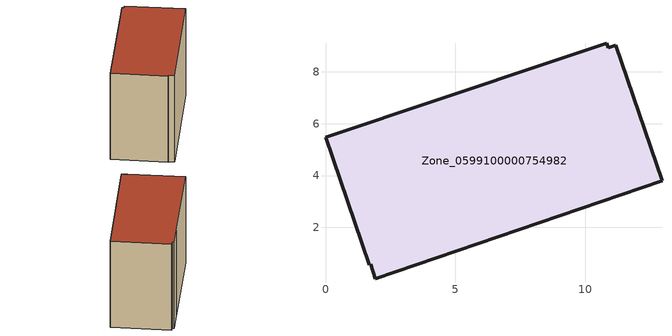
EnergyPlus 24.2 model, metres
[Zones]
Zone_0599100000754982
 floor ground (C_G): 11.18,9.02 12.96,3.79 1.93,0.02 1.74,0.58 1.68,0.56 0,5.47 8.81,8.41 10.83,9.1 10.89,8.93 z0
 wall outside (C_F): 1.68,0.56 1.74,0.58 1.93,0.02 12.96,3.79 11.18,9.02 10.89,8.93 10.83,9.1 8.81,8.41 0,5.47 1.68,0.56 z0:8.98
 roof outside (C_R): 12.96,3.79 11.18,9.02 10.89,8.93 10.83,9.1 8.81,8.41 0,5.47 1.68,0.56 1.74,0.58 1.93,0.02 z8.98
[BUILDING]
Pand.0599100000754982: North Axis=0; Terrain=City; Loads Convergence Tolerance Value=0.04; Temperature Convergence Tolerance Value=0.4; Solar Distribution=FullExterior; Maximum Number of Warmup Days=25; Minimum Number of Warmup Days=1
[Site:Location]
Rotterdam.The.Hague.AP_ZH_NLD Design_Conditions: Latitude=51.96; Longitude=4.45; Time Zone=1; Elevation=-4.5
[SITE:GROUNDTEMPERATURE:BUILDINGSURFACE]
18, 18, 18, 18, 18, 18, 18, 18, 18, 18, 18, 18
[MATERIAL] Thermal Absorptance=0.9; Solar Absorptance=0.7; Visible Absorptance=0.7
Name | Roughness | Thickness | Conductivity | Density | Specific Heat
G.TI.2006-2014 | MediumSmooth | 0.15 | 0.06 | 540 | 1210
F.TI.2006-2014 | Rough | 0.3 | 0.12 | 1920 | 840
R.TI.2006-2014 | MediumRough | 0.2 | 0.08 | 1500 | 1000
[CONSTRUCTION]
C_G: G.TI.2006-2014
C_F: F.TI.2006-2014
C_R: R.TI.2006-2014
[ZONE]
Zone_0599100000754982: Type=1; Multiplier=1; Ceiling Height=Autocalculate; Volume=Autocalculate; Floor Area=autocalculate; Part of Total Floor Area=Yes
[ZONEINFILTRATION:DESIGNFLOWRATE]
Infil_Zone_0599100000754982: Zone or ZoneList or Space or SpaceList=Zone_0599100000754982; Schedule=AlwaysOn; Design Flow Rate Calculation Method=Flow/Area; Flow Rate per Floor Area=0.0015; Constant Term Coefficient=1; Temperature Term Coefficient=0; Velocity Term Coefficient=0; Velocity Squared Term Coefficient=0
[HVACTEMPLATE:ZONE:IDEALLOADSAIRSYSTEM]
Zone_0599100000754982: Maximum Heating Supply Air Temperature=50; Minimum Cooling Supply Air Temperature=13; Maximum Heating Supply Air Humidity Ratio=0.0156; Minimum Cooling Supply Air Humidity Ratio=0.0077; Heating Limit=NoLimit; Cooling Limit=NoLimit; Dehumidification Control Type=ConstantSensibleHeatRatio; Cooling Sensible Heat Ratio=0.7; Dehumidification Setpoint=60; Humidification Control Type=None; Humidification Setpoint=30; Outdoor Air Method=None; Outdoor Air Flow Rate per Person=0.00944; Outdoor Air Flow Rate per Zone Floor Area=0; Outdoor Air Flow Rate per Zone=0; Demand Controlled Ventilation Type=None; Outdoor Air Economizer Type=NoEconomizer; Heat Recovery Type=None; Sensible Heat Recovery Effectiveness=0.7; Latent Heat Recovery Effectiveness=0.65
[ZONECONTROL:THERMOSTAT]
ThermostatControl_Zone_0599100000754982: Zone or ZoneList=Zone_0599100000754982; Control Type Schedule=DualSetpointControlType; Control 1=Thermostat_Zone_0599100000754982; Temperature Difference Between Cutout And Setpoint=0
[THERMOSTATSETPOINT:DUALSETPOINT]
Thermostat_Zone_0599100000754982: Heating Setpoint Temperature Schedule=HeatingSetpoint_Zone_0599100000754982; Cooling Setpoint Temperature Schedule=CoolingSetpoint_Zone_0599100000754982
[SCHEDULE:COMPACT]
HeatingSetpoint_Zone_0599100000754982: Through: 12/31, For: AllDays, Until: 24:00, 21
CoolingSetpoint_Zone_0599100000754982: Through: 12/31, For: AllDays, Until: 24:00, 24
DualSetpointControlType: Through: 12/31, For: AllDays, Until: 24:00, 4
AlwaysOn: Through: 12/31, For: AllDays, Until: 24:00, 1
